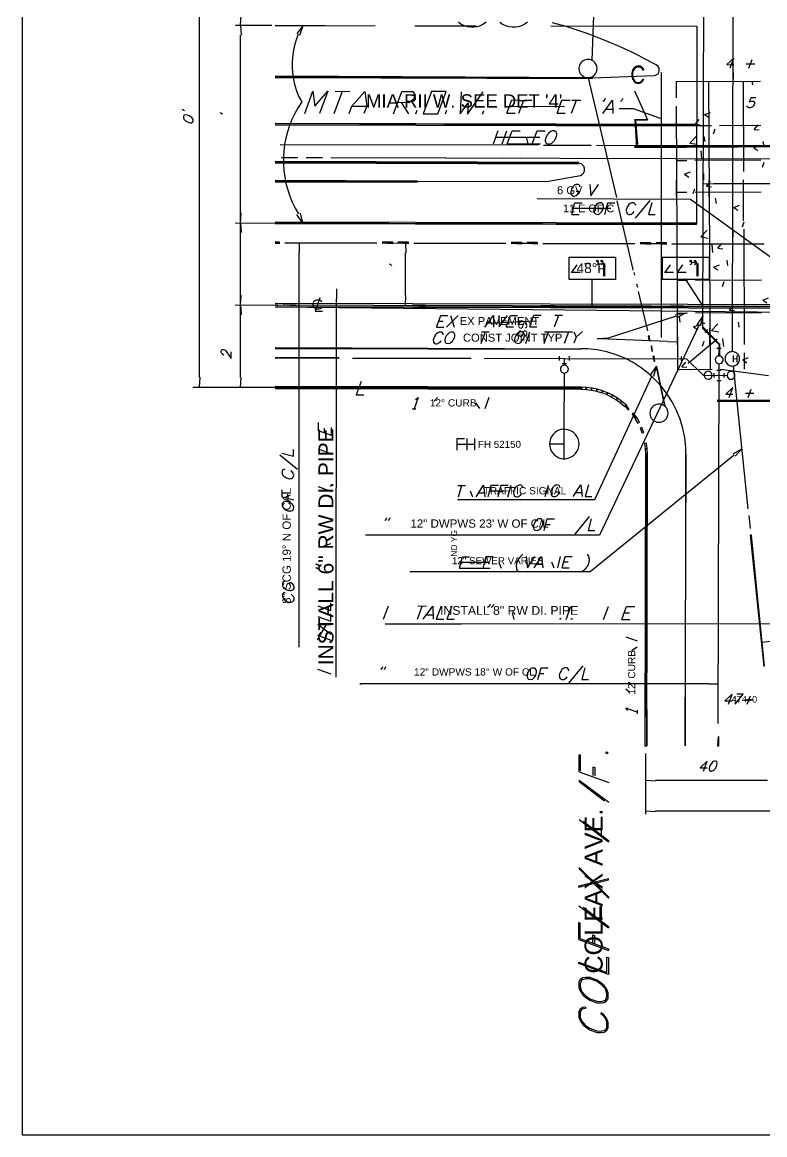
# Model space of a CAD drawing. Header units: feet. Extents: x 13 to 426, y 12 to 285.
# Drawn here: x 12.6 to 125.4, y 12.1 to 181.1 of the extents above; entities that cross this region are included whole.
import ezdxf
from ezdxf.enums import TextEntityAlignment as Align

# ---------------------------------------------------------------- set-up
doc = ezdxf.new("R2010")
doc.units = ezdxf.units.FT
doc.layers.add('ANOTACION', color=8, linetype='CONTINUOUS')
doc.layers.add('EJE_VIA', color=7, linetype='CONTINUOUS')
doc.styles.add('CAD_TEXT', font='Arial')

msp = doc.modelspace()

# ---------------------------------------------------------------- linework, layer by layer
at = {"layer": 'EJE_VIA'}
for p, q in [((120.47, 131.03), (120.69, 219.5)), ((39.52, 127.12), (39.52, 204.12)), ((99.17, 175.25), (100.07, 200.38)), ((115.97, 134.7), (116.12, 189.85)), ((45.74, 180.62), (45.84, 182.13)), ((45, 180.62), (50.5, 180.62)), ((45.74, 180.62), (45.84, 179.11)), ((51.03, 180.63), (66.2, 180.5)), ((51.03, 180.53), (66.2, 180.57)), ((72.22, 180.51), (81.57, 180.52)), ((45.75, 127.08), (45.75, 179.12)), ((120.13, 174.12), (120.68, 175.6)), ((120.56, 174.48), (120.58, 172.48)), ((122.58, 174.73), (123.87, 174.73)), ((122.98, 174.1), (123.47, 175.38)), ((99.2, 172.63), (51.03, 172.85)), ((51.03, 172.78), (99.2, 172.58)), ((51.03, 172.65), (99.2, 172.73)), ((51.03, 172.65), (99.2, 172.53)), ((98.58, 172.63), (102.85, 154.45)), ((99.2, 172.63), (108.57, 172.99)), ((109.7, 133.18), (109.7, 173.43)), ((111.92, 172.07), (124.75, 172.13)), ((111.92, 172.07), (111.93, 169.58)), ((116.83, 172.1), (117.07, 128.35)), ((122.08, 172.12), (122.15, 158.38)), ((123.4, 172.13), (123.5, 171.57)), ((60, 167.18), (61.25, 170.57)), ((60.12, 170.57), (62.37, 170.55)), ((96.03, 167.23), (96.77, 169.23)), ((96.1, 169.23), (97.43, 169.23)), ((62.67, 168.3), (64.92, 168.3)), ((70.18, 168.85), (71.25, 167.15)), ((72.38, 167.15), (72.58, 167.72)), ((76.88, 167.13), (77.08, 167.7)), ((82.5, 167.12), (82.72, 167.68)), ((86.6, 168.32), (94.98, 168.28)), ((101.32, 167.88), (102.28, 167.88)), ((111.93, 168.33), (112.15, 128.33)), ((116.25, 167.03), (117.12, 167.37)), ((51.03, 165.67), (115.05, 165.42)), ((86.22, 167.27), (87.47, 167.27)), ((93.83, 167.23), (95.08, 167.23)), ((105.6, 166.23), (107.58, 166.23)), ((105.65, 166.24), (105.91, 162.05)), ((105.76, 166.24), (106.05, 162.47)), ((114.82, 165.55), (115.42, 166.27)), ((116.25, 167.03), (116.87, 166.62)), ((84.17, 162.6), (84.9, 164.6)), ((85.5, 162.58), (86.23, 164.58)), ((100.63, 163.93), (100.8, 163.15)), ((111.95, 165.37), (117.27, 165.38)), ((114.82, 165.55), (115.57, 165.48)), ((117.58, 164.1), (117.83, 164.85)), ((118.52, 165.4), (124.77, 165.43)), ((123.78, 164.77), (124.38, 165.48)), ((123.78, 164.77), (124.53, 164.7)), ((51.8, 162.51), (91, 162.43)), ((84.55, 163.63), (91.22, 163.62)), ((86.27, 162.58), (91.32, 162.57)), ((89.12, 163.63), (89.4, 162.58)), ((91.8, 162.41), (99.02, 162.4)), ((99.82, 162.38), (147.02, 162.28)), ((105.62, 162.18), (147.92, 162.47)), ((105.62, 162.04), (148.36, 162.32)), ((113.98, 162.7), (114.97, 163.72)), ((113.98, 162.7), (115.1, 162.53)), ((116.12, 163.73), (116.27, 162.95)), ((123.7, 162), (124.58, 162.33)), ((125.08, 162.95), (125.23, 162.17)), ((51.98, 160.53), (54.48, 160.53)), ((55.73, 160.53), (58.23, 160.52)), ((115.67, 161.52), (115.8, 160.33)), ((123.72, 162), (124.33, 161.58)), ((51.03, 159.87), (97.1, 159.63)), ((51.03, 159.77), (97.1, 159.77)), ((51.03, 159.7), (97.1, 159.7)), ((59.48, 160.52), (148.25, 160.28)), ((66.98, 160.5), (76.98, 160.47)), ((85.73, 160.45), (88.23, 160.43)), ((97, 160.42), (107, 160.38)), ((111.98, 160.08), (113.53, 160.08)), ((114.78, 160.1), (124.78, 160.15)), ((115.75, 160.37), (144.5, 160.28)), ((125.03, 159.07), (125.28, 159.82)), ((92.53, 156.9), (97.4, 157.8)), ((113.2, 157.97), (114.08, 158.32)), ((113.2, 157.97), (113.83, 157.55)), ((116.15, 157.08), (116.15, 158.08)), ((72.65, 156.9), (51.03, 157.03)), ((51.03, 156.9), (72.65, 156.95)), ((51.03, 156.83), (72.65, 156.8)), ((112, 154.57), (112, 157.08)), ((114.53, 155.03), (114.78, 155.78)), ((116.15, 156.59), (117.66, 156.5)), ((116.55, 156.15), (117.15, 156.87)), ((116.55, 156.15), (117.3, 156.08)), ((116.92, 154.6), (116.92, 157.1)), ((117.65, 156.58), (133.23, 156.58)), ((122.18, 150.88), (122.17, 157.13)), ((105.77, 151.3), (107.98, 153.97)), ((112, 155.23), (113.55, 155.25)), ((114.8, 155.25), (124.82, 155.3)), ((117.85, 154.33), (118, 153.55)), ((45.74, 150.62), (45.84, 152.13)), ((96.33, 152.8), (102, 152.8)), ((120.67, 152.93), (121.53, 153.28)), ((120.67, 152.93), (121.28, 152.52)), ((44.93, 150.62), (115.02, 150.42)), ((45.74, 150.62), (45.84, 149.11)), ((96.08, 151.88), (97.17, 151.88)), ((120.49, 150.48), (120.52, 148.48)), ((122, 150), (122.25, 150.75)), ((115.65, 148.47), (116.62, 149.47)), ((122.2, 149.63), (122.28, 132.12)), ((51.67, 147.68), (51.03, 147.7)), ((51.67, 147.68), (51.03, 147.62)), ((51.03, 147.53), (51.67, 147.68)), ((51.03, 147.52), (51.67, 147.58)), ((51.67, 147.58), (51.03, 147.52)), ((51.67, 147.48), (51.03, 147.5)), ((52.47, 147.56), (66.47, 147.55)), ((54.67, 147.57), (54.67, 146.07)), ((67.27, 147.52), (71.27, 147.55)), ((69.8, 147.55), (70.3, 147.55)), ((70.79, 147.55), (70.89, 146.04)), ((72.07, 147.52), (86.07, 147.52)), ((86.87, 147.49), (90.87, 147.5)), ((91.67, 147.48), (105.67, 147.47)), ((106.47, 147.44), (110.47, 147.47)), ((111.27, 147.43), (125.27, 147.43)), ((115.65, 148.47), (116.77, 148.28)), ((117.32, 147.27), (117.45, 146.08)), ((118.28, 146.73), (118.88, 147.45)), ((54.65, 86.12), (54.67, 146.07)), ((70.8, 139.55), (70.8, 146.05)), ((118.28, 146.73), (119.03, 146.67)), ((96.02, 142.98), (96.87, 144.23)), ((100.95, 142.5), (100.95, 144.5)), ((101.03, 144.42), (101.03, 142.5)), ((110.2, 142.98), (111.05, 144.23)), ((112.1, 142.98), (112.95, 144.23)), ((114.2, 144.62), (114.95, 144.52)), ((115.13, 142.5), (115.13, 144.5)), ((115.22, 144.42), (115.22, 142.5)), ((117.62, 143.87), (118.5, 144.22)), ((117.63, 143.87), (118.25, 143.45)), ((119.6, 144.92), (119.73, 144.13)), ((96.02, 143.08), (97.35, 143.08)), ((99.18, 137.98), (99.18, 141.98)), ((105.52, 143.05), (105.62, 142.63)), ((110.2, 143.08), (111.53, 143.08)), ((112.1, 143.08), (113.43, 143.08)), ((113.37, 141.98), (115.98, 137.95)), ((114.88, 141.9), (124.88, 141.95)), ((60.33, 140.57), (60.33, 139.07)), ((105.92, 141.35), (106.03, 140.82)), ((112.1, 141.88), (113.63, 141.9)), ((118.95, 140.93), (119.2, 141.68)), ((45.74, 138.12), (45.84, 139.63)), ((60.28, 81.58), (60.33, 139.07)), ((70.79, 138.05), (70.89, 139.56)), ((106.18, 140.17), (107.58, 134.18)), ((125.08, 138.83), (125.97, 139.18)), ((125.08, 138.83), (125.72, 138.42)), ((44.92, 138.12), (163.77, 137.85)), ((45.74, 138.12), (45.84, 136.61)), ((51.03, 137.83), (137.43, 137.9)), ((51.03, 137.83), (140.27, 136.9)), ((91.43, 138), (93.43, 138.01)), ((111.03, 137.95), (113.03, 137.96)), ((112.1, 136.88), (113.63, 136.9)), ((114.88, 136.9), (124.88, 136.95)), ((120.02, 137.33), (120.62, 138.05)), ((120.02, 137.33), (120.77, 137.27)), ((75.87, 135.67), (76.53, 135.67)), ((77.03, 134.75), (78.83, 136.5)), ((77.67, 136.5), (78.2, 134.75)), ((83.33, 135.35), (90.7, 135.72)), ((93.45, 134.8), (94.08, 136.55)), ((93.5, 136.55), (94.67, 136.55)), ((112.37, 136.3), (112.5, 135.52)), ((115.65, 135.35), (116.3, 135.33)), ((117.3, 134.22), (118.28, 135.23)), ((121.33, 135.52), (121.47, 134.73)), ((75.53, 134.75), (76.62, 134.75)), ((82.32, 132.27), (82.95, 134.02)), ((82.37, 134.02), (83.53, 134.02)), ((86.12, 134.78), (87.2, 134.78)), ((89.07, 132.28), (89.7, 134.03)), ((89.7, 134.78), (90.78, 134.8)), ((91.9, 132.28), (92.53, 134.05)), ((91.95, 134.05), (96.2, 134.05)), ((94.98, 132.3), (95.62, 134.05)), ((96.73, 133.22), (97.7, 134.07)), ((112.12, 132.07), (112.12, 134.57)), ((114.58, 134.82), (115.45, 135.15)), ((114.58, 134.82), (115.2, 134.38)), ((116.28, 133.93), (116.73, 134.38)), ((117.03, 132.1), (117.03, 134.6)), ((117.3, 134.22), (118.42, 134.03)), ((110.62, 132.57), (112.12, 132.5)), ((113.73, 129.27), (118.17, 132.97)), ((115.92, 131.87), (116.17, 132.62)), ((118.44, 132.22), (118.47, 130.4)), ((118.98, 133.03), (119.12, 131.83)), ((51.03, 131.62), (97.45, 131.47)), ((51.03, 130.15), (60.75, 130.17)), ((94.2, 129.68), (94.2, 130.33)), ((95.72, 129.68), (95.72, 130.33)), ((112.75, 129.63), (112.75, 130.28)), ((118.13, 131.57), (118.78, 131.55)), ((120.65, 129.42), (120.65, 130.45)), ((121.2, 129.42), (121.2, 130.45)), ((122.05, 129.77), (122.92, 130.12)), ((122.3, 128.38), (122.3, 130.87)), ((51.03, 130.05), (60.75, 130.1)), ((62.75, 130.04), (80.77, 130.02)), ((94.63, 129.22), (95.28, 129.22)), ((94.95, 128.97), (94.97, 130)), ((112.78, 128.72), (113.38, 129.43)), ((112.78, 128.72), (113.53, 128.65)), ((113.52, 129.95), (116.03, 127.45)), ((118.32, 74.55), (118.44, 129.2)), ((120.57, 128.83), (122.83, 107.13)), ((120.65, 129.97), (121.2, 129.95)), ((122.05, 129.77), (122.67, 129.35)), ((39.51, 125.62), (39.6, 127.13)), ((45.74, 125.58), (45.84, 127.09)), ((94.93, 119.23), (94.95, 127.77)), ((112.15, 128.33), (117.42, 128.35)), ((116.03, 127.45), (119.67, 127.43)), ((117.7, 127.1), (117.7, 127.75)), ((118.13, 128.22), (118.78, 128.2)), ((118.67, 128.37), (125.95, 127.42)), ((119.22, 127.1), (119.22, 127.75)), ((38.52, 125.62), (97.45, 125.63)), ((51.03, 125.43), (97.45, 125.53)), ((118.13, 126.67), (118.78, 126.67)), ((119.98, 124.08), (120.55, 125.58)), ((122.85, 124.07), (123.32, 125.35)), ((75.17, 123.5), (75.67, 124.08)), ((82.9, 122.37), (83.53, 124.12)), ((118.15, 123.68), (137.4, 123.68)), ((118.15, 123.53), (137.4, 123.53)), ((122.45, 124.72), (123.73, 124.7)), ((71.82, 122.32), (72.4, 122.33)), ((81.47, 123.23), (82.03, 122.37)), ((58.53, 118.65), (58.53, 119.42)), ((59.58, 118.27), (59.58, 119.5)), ((94.92, 114.77), (94.93, 119.23)), ((78.68, 117), (81.35, 117)), ((80.18, 116.08), (80.18, 117.83)), ((81.35, 116.08), (81.35, 117.83)), ((51.72, 115.37), (54.4, 113.17)), ((57.57, 116.25), (59.57, 115.5)), ((107.23, 71.15), (107.47, 115.47)), ((107.27, 115.47), (107.45, 71.15)), ((113.29, 71.15), (113.43, 115.45)), ((57.55, 110.53), (59.55, 109.8)), ((78.77, 110.72), (79.93, 110.72)), ((78.88, 108.97), (79.35, 110.72)), ((80.63, 109.88), (80.97, 108.98)), ((83.63, 109.9), (85.8, 109.9)), ((86.38, 109), (86.85, 110.75)), ((92.05, 109.02), (92.52, 110.77)), ((52.9, 109.38), (52.92, 108.72)), ((81.95, 109.57), (82.78, 109.57)), ((96.7, 109.62), (97.53, 109.62)), ((92.13, 104.78), (92.8, 104.78)), ((96.57, 103.3), (98.78, 105.97)), ((122.95, 106.14), (123.18, 104.15)), ((58.47, 101.6), (59.52, 101.88)), ((93.93, 98.18), (94.38, 99.93)), ((79.02, 98.13), (83.68, 98.15)), ((79.25, 99.05), (83.5, 99.07)), ((85, 99.07), (85.35, 98.15)), ((90.75, 98.75), (91.58, 98.77)), ((93, 99.1), (93.35, 98.18)), ((94.6, 98.18), (95.68, 98.18)), ((94.83, 99.1), (95.5, 99.1)), ((67.48, 90.4), (68.22, 92.4)), ((72.62, 90.4), (73.35, 92.38)), ((72.68, 92.4), (74.02, 92.38)), ((87, 91.4), (87.28, 90.35)), ((95.2, 90.33), (95.93, 92.33)), ((100.9, 90.32), (101.63, 92.32)), ((104.05, 91.37), (104.82, 91.35)), ((57.47, 87.28), (58.82, 89.57)), ((74.02, 91.05), (74.97, 91.05)), ((103.67, 90.32), (104.9, 90.32)), ((57.47, 87.95), (59.47, 87.22)), ((124.95, 86.92), (137.52, 88.23)), ((104.27, 87.72), (106.02, 87.08)), ((105.15, 85.65), (106.02, 86.2)), ((57.45, 82.82), (59.45, 82.08)), ((95.62, 80.65), (97.82, 83.33)), ((91.17, 82.15), (91.83, 82.15)), ((104.28, 79.83), (104.88, 79.33)), ((116.83, 80.57), (118.33, 80.57)), ((119.87, 77.48), (120.42, 78.98)), ((122.32, 78.12), (123.6, 78.12)), ((122.72, 77.47), (123.2, 78.75)), ((106.05, 76), (106.05, 76.58)), ((118.29, 72.55), (118.32, 71.15)), ((97.2, 67.23), (97.2, 69.8)), ((107.3, 60.77), (107.3, 70)), ((116.07, 67.33), (116.62, 68.83)), ((97.2, 67.23), (101.7, 65.58)), ((97.2, 65.95), (101.68, 62.58)), ((107.3, 65.94), (108.81, 65.85)), ((108.8, 65.93), (125.8, 65.93)), ((107.3, 61.27), (108.81, 61.18)), ((108.8, 61.27), (145.8, 61.27)), ((97.18, 59.95), (101.67, 56.58)), ((100.6, 57.4), (100.62, 59.97)), ((97.15, 46.87), (101.65, 43.52)), ((100.37, 44.62), (100.37, 46.77)), ((100.57, 44.33), (100.58, 46.9)), ((97.13, 41.73), (97.15, 44.3)), ((97.13, 41.73), (101.63, 40.08)), ((12.6, 12.08), (426.22, 12.08))]:
    msp.add_line(p, q, dxfattribs=at)
for points in [[(426.22, 284.92), (12.6, 284.92), (12.6, 12.08)], [(78.87, 181.1), (79.28, 180.79), (79.74, 180.57), (80.22, 180.42), (80.72, 180.34), (81.23, 180.35), (81.73, 180.43), (82.21, 180.59), (82.66, 180.83), (83.07, 181.15)], [(85.16, 181.09), (85.57, 180.79), (86.02, 180.56), (86.51, 180.41), (87, 180.34), (87.51, 180.34), (88, 180.42), (88.48, 180.59), (88.94, 180.83), (89.35, 181.15)], [(108.9, 174.57), (107.03, 175.58), (106.32, 175.95), (105.61, 176.3), (104.89, 176.65), (104.16, 176.99), (103.43, 177.32), (102.7, 177.65), (101.97, 177.96), (101.23, 178.26), (100.49, 178.56), (99.74, 178.85), (98.99, 179.13), (98.24, 179.4), (97.48, 179.66), (96.72, 179.92), (95.96, 180.16), (95.2, 180.4), (93.15, 180.98)], [(54.53, 179.23), (54.22, 178.4), (54.05, 177.86), (53.9, 177.31), (53.79, 176.77), (53.7, 176.22), (53.63, 175.67), (53.59, 175.12), (53.58, 174.57), (53.59, 174.03), (53.63, 173.48), (53.7, 172.94), (53.79, 172.4), (53.91, 171.86), (54.05, 171.32), (54.22, 170.79), (54.41, 170.26), (54.63, 169.73), (55.05, 168.95)], [(54.78, 179.1), (55.25, 180.55), (54.33, 179.33)], [(92.87, 180.5), (115.08, 180.45), (115.02, 150.45)], [(99.92, 174.02), (99.88, 174.32), (99.78, 174.62), (99.66, 174.82), (99.52, 174.99), (99.35, 175.14), (99.18, 175.25), (98.99, 175.33), (98.79, 175.38), (98.59, 175.4), (98.39, 175.39), (98.19, 175.36), (98, 175.29), (97.81, 175.2), (97.65, 175.08), (97.5, 174.93), (97.37, 174.75), (97.26, 174.55), (97.18, 174.32), (97.15, 174.02), (97.18, 173.7), (97.26, 173.47), (97.37, 173.27), (97.5, 173.1), (97.66, 172.95), (97.83, 172.83), (98.01, 172.74), (98.2, 172.67), (98.4, 172.64), (98.6, 172.63), (98.8, 172.66), (98.99, 172.71), (99.18, 172.79), (99.36, 172.9), (99.52, 173.04), (99.66, 173.21), (99.78, 173.42), (99.88, 173.7), (99.92, 174.02)], [(107.02, 173.77), (106.9, 174.02), (106.65, 174.25), (106.46, 174.37), (106.26, 174.42), (106.06, 174.41), (105.87, 174.36), (105.69, 174.26), (105.54, 174.12), (105.41, 173.95), (105.32, 173.77), (105.2, 173.4), (105.2, 172.8), (105.23, 172.67), (105.27, 172.54), (105.32, 172.42), (105.38, 172.31), (105.45, 172.2), (105.61, 172.02), (105.8, 171.88), (105.91, 171.84), (106.02, 171.81), (106.14, 171.79), (106.26, 171.8), (106.39, 171.83), (106.52, 171.88), (106.65, 171.95), (106.9, 172.2), (107.02, 172.43)], [(107.02, 173.77), (106.9, 173.77), (106.78, 174.02), (106.65, 174.13), (106.42, 174.25), (105.93, 174.25), (105.68, 174.13), (105.45, 173.77), (105.32, 173.4), (105.32, 172.8), (105.35, 172.67), (105.39, 172.55), (105.44, 172.44), (105.49, 172.33), (105.62, 172.15), (105.77, 172.01), (105.95, 171.93), (106.16, 171.91), (106.27, 171.92), (106.39, 171.95), (106.52, 172), (106.65, 172.07), (106.78, 172.2), (106.9, 172.43), (107.02, 172.43)], [(108.57, 172.97), (108.78, 173), (108.9, 173.05), (109, 173.11), (109.17, 173.25), (109.29, 173.44), (109.35, 173.64), (109.37, 173.75), (109.37, 173.85), (109.36, 173.96), (109.33, 174.06), (109.29, 174.17), (109.17, 174.35), (108.9, 174.57)], [(120.68, 175.6), (119.6, 174.62), (120.67, 174.6)], [(55.5, 167.2), (56.75, 170.58), (57.03, 168.33), (59, 170.57), (57.75, 167.2)], [(62.25, 167.18), (62.67, 168.3), (64.62, 170.55), (64.92, 168.3), (64.5, 167.18)], [(69, 167.17), (70.25, 170.53), (71.93, 170.53), (72.28, 169.97), (72.08, 169.4), (71.32, 168.83), (69.62, 168.85)], [(73.5, 167.15), (75.75, 167.13), (77, 170.52), (74.75, 170.52), (73.5, 167.15)], [(79.25, 170.5), (79.13, 167.13), (80.32, 168.82), (80.25, 167.12), (82.62, 170.48)], [(86.22, 167.27), (86.95, 169.27), (88.2, 169.25)], [(88.03, 167.27), (88.77, 169.25), (90, 169.25)], [(93.83, 167.23), (94.57, 169.23), (95.82, 169.23)], [(101.15, 169.5), (101.08, 169.32), (100.92, 169.12), (100.78, 169.02)], [(100.8, 167.22), (102.28, 169.22), (102.32, 167.22)], [(103.82, 169.48), (103.75, 169.3), (103.58, 169.12), (103.45, 169.02)], [(105.62, 170.62), (107.58, 166.23), (105.6, 166.23)], [(124.02, 169.58), (123.3, 169.58), (123, 168.95), (123.1, 169.02), (123.35, 169.08), (123.54, 169.09), (123.68, 169.05), (123.82, 168.89), (123.84, 168.78), (123.82, 168.65), (123.76, 168.52), (123.69, 168.39), (123.59, 168.28), (123.47, 168.18), (123.33, 168.11), (123.19, 168.07), (123.04, 168.07), (122.88, 168.12), (122.73, 168.23), (122.72, 168.37)], [(36.85, 167.88), (37, 167.83), (37.13, 167.72), (37.22, 167.62)], [(42.63, 167.35), (42.78, 167.3), (42.93, 167.18), (43, 167.08)], [(55.05, 168.95), (54.5, 168.1), (54, 167.21), (53.57, 166.29), (53.19, 165.36), (52.88, 164.41), (52.64, 163.45), (52.45, 162.48), (52.33, 161.5), (52.27, 160.52), (52.27, 159.53), (52.34, 158.55), (52.47, 157.56), (52.66, 156.59), (52.92, 155.63), (53.24, 154.67), (53.62, 153.74), (54.07, 152.82), (54.57, 151.95)], [(109.55, 166.45), (105.47, 167.93), (103.25, 167.9)], [(37.07, 166.6), (37.13, 166.35), (37.42, 166.11), (37.69, 165.94), (37.92, 165.84), (38.12, 165.79), (38.29, 165.79), (38.42, 165.84), (38.57, 166.03), (38.58, 166.15), (38.56, 166.29), (38.48, 166.44), (38.36, 166.58), (38.19, 166.72), (37.96, 166.84), (37.68, 166.93), (37.35, 167), (37.13, 166.93), (37.07, 166.73), (37.07, 166.6)], [(51.03, 165.5), (115.05, 165.35), (115.05, 165.55), (51.03, 165.7)], [(86.27, 162.58), (87, 164.58), (88.23, 164.58)], [(90.07, 162.57), (90.8, 164.57), (92.05, 164.57)], [(93.1, 164.57), (92.87, 164.47), (92.6, 164.28), (92.46, 164.11), (92.39, 164.01), (92.32, 163.9), (92.25, 163.78), (92.19, 163.66), (92.13, 163.53), (92.09, 163.41), (92.06, 163.28), (92.04, 163.15), (92.04, 163.03), (92.06, 162.92), (92.1, 162.81), (92.25, 162.64), (92.37, 162.57), (92.73, 162.57), (92.97, 162.67), (93.16, 162.79), (93.35, 162.98), (93.44, 163.09), (93.52, 163.21), (93.59, 163.34), (93.66, 163.47), (93.71, 163.61), (93.75, 163.74), (93.78, 163.88), (93.79, 164.01), (93.78, 164.14), (93.75, 164.26), (93.71, 164.37), (93.47, 164.57), (93.1, 164.57)], [(51.03, 159.7), (97.1, 159.57), (97.1, 159.77), (51.03, 159.9)], [(97.4, 157.8), (97.63, 157.93), (97.74, 158.03), (97.83, 158.13), (97.9, 158.24), (97.96, 158.36), (97.99, 158.48), (98.01, 158.61), (98.02, 158.73), (98, 158.86), (97.97, 158.98), (97.93, 159.1), (97.87, 159.21), (97.79, 159.32), (97.6, 159.49), (97.48, 159.56), (97.35, 159.62), (97.1, 159.67)], [(72.65, 156.9), (92.07, 156.85), (92.53, 156.9)], [(97.35, 156.02), (97.32, 156.18), (97.18, 156.35), (97.05, 156.43), (96.72, 156.43), (96.52, 156.35), (96.32, 156.18), (96.18, 156.02), (96.03, 155.77), (95.92, 155.35), (95.93, 155.1), (95.96, 154.99), (96.04, 154.83), (96.16, 154.72), (96.29, 154.67), (96.45, 154.66), (96.61, 154.69), (96.77, 154.77), (96.91, 154.87), (97.1, 155.1), (97.17, 155.35), (96.75, 155.35)], [(98.8, 156.43), (98.98, 154.68), (100.13, 156.43)], [(128.3, 143.9), (114.12, 154.13), (90.82, 154.23)], [(105.42, 143.43), (105.37, 143.7), (102.97, 153.93)], [(96.08, 151.88), (96.55, 153.63), (97.63, 153.63)], [(100.22, 153.63), (100.03, 153.55), (99.82, 153.38), (99.7, 153.22), (99.59, 153.03), (99.54, 152.93), (99.5, 152.82), (99.47, 152.71), (99.44, 152.6), (99.43, 152.49), (99.43, 152.39), (99.44, 152.29), (99.51, 152.1), (99.65, 151.95), (100.08, 151.88), (100.28, 151.97), (100.45, 152.1), (100.6, 152.28), (100.73, 152.48), (100.78, 152.59), (100.82, 152.7), (100.86, 152.81), (100.88, 152.92), (100.89, 153.04), (100.88, 153.15), (100.86, 153.26), (100.82, 153.36), (100.7, 153.55), (100.55, 153.63), (100.22, 153.63)], [(101.08, 151.88), (101.55, 153.63), (102.63, 153.63)], [(105.78, 153.22), (105.73, 153.38), (105.62, 153.55), (105.47, 153.63), (105.13, 153.63), (104.95, 153.55), (104.73, 153.38), (104.62, 153.22), (104.47, 152.97), (104.35, 152.55), (104.35, 152.45), (104.37, 152.26), (104.42, 152.11), (104.51, 151.99), (104.62, 151.9), (104.76, 151.86), (104.92, 151.87), (105.1, 151.92), (105.4, 152.13), (105.53, 152.3)], [(108.22, 153.63), (107.75, 151.88), (108.75, 151.88)], [(51.03, 150.5), (115.02, 150.35), (115.02, 150.55), (51.03, 150.7)], [(54.8, 152.05), (55.18, 150.58), (54.33, 151.85)], [(51.03, 147.5), (51.67, 147.48), (51.67, 147.68), (51.03, 147.7)], [(67.27, 147.55), (68.87, 147.45), (68.87, 147.65), (67.27, 147.65)], [(69.67, 147.55), (71.27, 147.45), (71.27, 147.65), (69.67, 147.65)], [(86.87, 147.52), (88.47, 147.42), (88.47, 147.62), (86.87, 147.62)], [(89.27, 147.5), (90.87, 147.4), (90.87, 147.6), (89.27, 147.6)], [(106.47, 147.47), (108.07, 147.37), (108.07, 147.57), (106.47, 147.57)], [(108.87, 147.47), (110.47, 147.37), (110.47, 147.57), (108.87, 147.57)], [(95.65, 141.98), (95.65, 145.38), (102.73, 145.38), (102.73, 141.98), (95.65, 141.98)], [(109.83, 141.98), (109.83, 145.38), (116.92, 145.38), (116.92, 141.98), (109.83, 141.98)], [(68.33, 144.37), (68.48, 144.3), (68.62, 144.18), (68.7, 144.08)], [(98.97, 144.32), (98.68, 144.42), (98.3, 144.42), (98.02, 144.32)], [(100.1, 144.7), (99.92, 144.62), (99.82, 144.8), (100.02, 144.9), (100.1, 144.52), (100.02, 144.32), (99.82, 144.23)], [(100.77, 144.7), (100.58, 144.62), (100.48, 144.8), (100.68, 144.9), (100.77, 144.52), (100.68, 144.32), (100.48, 144.23)], [(114.28, 144.7), (114.1, 144.62), (114, 144.8), (114.2, 144.9), (114.28, 144.52), (114.2, 144.32), (114, 144.23)], [(114.95, 144.7), (114.77, 144.62), (114.67, 144.8), (114.87, 144.9), (114.95, 144.52), (114.87, 144.32), (114.67, 144.23)], [(58.13, 138.53), (58.05, 138.67), (57.85, 138.78), (57.72, 138.84), (57.58, 138.86), (57.44, 138.87), (57.29, 138.85), (57.15, 138.8), (57.02, 138.73), (56.91, 138.64), (56.83, 138.53), (56.75, 138.35), (56.75, 138.03), (56.82, 137.87), (56.93, 137.74), (57.05, 137.64), (57.19, 137.57), (57.35, 137.54), (57.51, 137.53), (57.68, 137.55), (57.85, 137.6), (58.05, 137.73), (58.13, 137.85)], [(57.8, 139.2), (57.08, 137.2), (58.22, 137.2)], [(51.03, 137.83), (134.55, 137.65), (134.55, 138.15), (51.03, 138.33)], [(51.42, 138.08), (51.03, 138.13), (51.42, 138.03)], [(54.22, 138.08), (52.22, 138.13), (54.22, 138.03)], [(73.83, 138.03), (71.83, 138.1), (73.83, 137.98)], [(93.43, 138), (91.43, 138.05), (93.43, 137.95)], [(113.03, 137.95), (111.03, 138), (113.03, 137.9)], [(111.85, 136.67), (113.35, 136.88), (112, 136.18)], [(75.53, 134.75), (76.17, 136.5), (77.25, 136.5)], [(82.87, 134.77), (84.17, 136.52), (84.2, 134.77)], [(85, 136.53), (85.03, 134.78), (86.33, 136.53)], [(86.12, 134.78), (86.75, 136.53), (87.83, 136.53)], [(89.7, 134.78), (90.33, 136.55), (91.42, 136.55)], [(111.93, 136.43), (101.6, 133.07), (99.92, 132.97)], [(115.12, 135.1), (115.98, 136.35), (115.57, 134.9)], [(115.35, 135), (100.3, 103.15), (64.73, 103.15)], [(76.55, 133.57), (76.52, 133.73), (76.42, 133.9), (76.28, 133.98), (75.95, 133.98), (75.75, 133.9), (75.52, 133.73), (75.38, 133.57), (75.2, 133.32), (75.05, 132.9), (75.04, 132.79), (75.05, 132.61), (75.09, 132.45), (75.17, 132.33), (75.27, 132.25), (75.41, 132.21), (75.57, 132.22), (75.75, 132.27), (76.07, 132.48), (76.22, 132.65)], [(77.7, 134), (77.5, 133.92), (77.27, 133.75), (77.14, 133.6), (77.01, 133.41), (76.95, 133.31), (76.9, 133.21), (76.85, 133.1), (76.82, 132.99), (76.79, 132.88), (76.78, 132.77), (76.78, 132.67), (76.84, 132.47), (76.97, 132.31), (77.4, 132.25), (77.6, 132.33), (77.77, 132.45), (77.93, 132.62), (78.08, 132.82), (78.14, 132.93), (78.2, 133.05), (78.24, 133.17), (78.27, 133.28), (78.3, 133.4), (78.3, 133.51), (78.3, 133.62), (78.27, 133.73), (78.17, 133.92), (78.03, 134), (77.7, 134)], [(88.28, 134.03), (88.08, 133.95), (87.85, 133.78), (87.72, 133.63), (87.59, 133.45), (87.53, 133.35), (87.48, 133.24), (87.44, 133.13), (87.4, 133.02), (87.38, 132.92), (87.36, 132.81), (87.37, 132.7), (87.42, 132.51), (87.55, 132.35), (87.98, 132.28), (88.18, 132.37), (88.35, 132.49), (88.51, 132.65), (88.66, 132.86), (88.72, 132.97), (88.78, 133.08), (88.82, 133.2), (88.86, 133.32), (88.88, 133.43), (88.89, 133.55), (88.88, 133.66), (88.85, 133.76), (88.75, 133.95), (88.62, 134.03), (88.28, 134.03)], [(96.37, 134.05), (96.73, 133.22), (96.4, 132.3)], [(118.47, 132.22), (116.03, 134.77), (115.9, 134.63), (118.4, 132.15)], [(118.47, 132.22), (116.03, 134.77), (115.9, 134.63), (118.4, 132.15)], [(110.62, 132.57), (101.62, 132.95), (99.92, 132.97)], [(107.95, 132.63), (107.87, 133.42), (107.67, 133.38), (107.85, 132.62)], [(107.95, 132.63), (107.87, 133.42), (107.67, 133.38), (107.85, 132.62)], [(108.32, 131.07), (108.23, 131.87), (108.13, 131.85), (108.22, 131.05)], [(118.47, 132.22), (118.37, 130.4), (118.57, 130.4), (118.57, 132.22)], [(43.22, 130.5), (43.02, 130.63), (42.93, 130.75), (42.87, 130.86), (42.84, 130.97), (42.83, 131.07), (42.87, 131.24), (42.97, 131.35), (43.13, 131.38), (43.32, 131.31), (43.42, 131.24), (43.53, 131.13), (43.63, 130.98), (44.35, 130), (44.35, 131)], [(51.03, 131.53), (97.45, 131.43), (51.03, 131.63)], [(113.42, 115.45), (113.4, 116.45), (113.24, 117.94), (112.94, 119.38), (112.53, 120.78), (111.99, 122.11), (111.34, 123.39), (110.58, 124.59), (109.72, 125.72), (108.76, 126.77), (107.72, 127.73), (106.6, 128.59), (105.39, 129.36), (104.12, 130.02), (102.79, 130.56), (101.4, 130.98), (99.95, 131.28), (98.47, 131.45), (97.45, 131.48)], [(108.68, 129.52), (108.6, 130.32), (108.4, 130.28), (108.58, 129.5)], [(108.68, 129.52), (108.6, 130.32), (108.4, 130.28), (108.58, 129.5)], [(118.43, 129.2), (118.63, 129.22), (118.8, 129.3), (118.93, 129.42), (119.01, 129.56), (119.06, 129.71), (119.06, 129.87), (119.02, 130.02), (118.94, 130.16), (118.82, 130.27), (118.67, 130.35), (118.48, 130.4), (118.3, 130.37), (118.12, 130.28), (117.98, 130.17), (117.9, 130), (117.87, 129.82), (117.88, 129.63), (117.97, 129.45), (118.08, 129.32), (118.25, 129.23), (118.43, 129.2)], [(121.57, 129.93), (121.53, 130.18), (121.45, 130.42), (121.35, 130.58), (121.24, 130.71), (121.11, 130.82), (120.96, 130.91), (120.81, 130.97), (120.66, 131.01), (120.5, 131.03), (120.34, 131.02), (120.18, 130.99), (120.02, 130.94), (119.88, 130.87), (119.75, 130.77), (119.63, 130.66), (119.53, 130.52), (119.44, 130.36), (119.38, 130.18), (119.37, 129.93), (119.38, 129.7), (119.44, 129.52), (119.52, 129.36), (119.62, 129.22), (119.74, 129.1), (119.87, 129.01), (120.02, 128.93), (120.17, 128.88), (120.33, 128.85), (120.49, 128.84), (120.65, 128.86), (120.81, 128.89), (120.96, 128.96), (121.11, 129.04), (121.24, 129.15), (121.35, 129.29), (121.45, 129.45), (121.53, 129.68), (121.57, 129.93)], [(82.77, 130.02), (94.97, 130), (113.52, 129.95)], [(94.35, 128.38), (94.38, 128.2), (94.45, 128.03), (94.58, 127.9), (94.75, 127.8), (94.93, 127.77), (95.12, 127.8), (95.28, 127.87), (95.43, 128), (95.52, 128.17), (95.55, 128.35), (95.53, 128.53), (95.45, 128.69), (95.34, 128.82), (95.21, 128.91), (95.06, 128.96), (94.91, 128.97), (94.75, 128.94), (94.61, 128.86), (94.48, 128.73), (94.38, 128.57), (94.35, 128.38)], [(108.02, 127.47), (108.87, 128.72), (108.47, 127.25)], [(110.27, 122.75), (108.97, 128.75), (108.87, 128.73), (110.17, 122.73)], [(108.23, 127.35), (99.52, 108.5), (78.73, 108.5)], [(116.77, 126.85), (116.95, 126.87), (117.12, 126.95), (117.27, 127.07), (117.35, 127.23), (117.38, 127.42), (117.37, 127.6), (117.28, 127.78), (117.15, 127.92), (116.98, 128), (116.8, 128.05), (116.62, 128.02), (116.45, 127.94), (116.32, 127.82), (116.24, 127.69), (116.19, 127.54), (116.19, 127.38), (116.23, 127.23), (116.3, 127.09), (116.42, 126.97), (116.58, 126.88), (116.77, 126.85)], [(120.25, 126.83), (120.43, 126.85), (120.6, 126.93), (120.73, 127.06), (120.82, 127.2), (120.86, 127.35), (120.86, 127.51), (120.82, 127.66), (120.74, 127.8), (120.62, 127.91), (120.47, 128), (120.28, 128.03), (120.1, 128.02), (119.93, 127.93), (119.78, 127.8), (119.7, 127.63), (119.67, 127.45), (119.68, 127.27), (119.77, 127.1), (119.9, 126.97), (120.05, 126.87), (120.25, 126.83)], [(51.03, 125.43), (97.45, 125.33), (97.45, 125.63), (51.03, 125.73)], [(64.07, 126.47), (63.33, 124.47), (64.48, 124.47)], [(97.45, 125.33), (97.32, 125.42), (97.32, 125.57), (97.45, 125.63)], [(97.45, 125.63), (97.58, 125.55), (97.58, 125.4), (97.45, 125.33)], [(98.27, 125.45), (98.27, 125.6), (97.45, 125.63), (97.45, 125.33), (98.27, 125.3)], [(98.27, 125.45), (98.27, 125.6), (97.45, 125.63), (97.45, 125.33), (98.27, 125.3), (98.27, 125.45)], [(99.08, 125.35), (99.1, 125.5), (98.28, 125.6), (98.25, 125.3), (99.07, 125.2)], [(99.08, 125.35), (99.1, 125.5), (98.28, 125.6), (98.25, 125.3), (99.07, 125.2), (99.08, 125.35)], [(99.9, 125.17), (99.93, 125.32), (99.12, 125.5), (99.05, 125.2), (99.87, 125.02)], [(100.68, 124.93), (100.73, 125.08), (99.95, 125.32), (99.85, 125.02), (100.63, 124.78)], [(101.47, 124.63), (101.52, 124.77), (100.73, 125.07), (100.63, 124.8), (101.42, 124.5)], [(120.55, 125.58), (119.47, 124.58), (120.53, 124.58)], [(72.35, 123.78), (72.75, 124.08), (72.12, 122.33)], [(102.2, 124.27), (102.27, 124.4), (101.53, 124.77), (101.4, 124.5), (102.13, 124.13)], [(102.92, 123.85), (103, 123.98), (102.28, 124.4), (102.12, 124.13), (102.83, 123.72)], [(103.58, 123.37), (103.67, 123.48), (103, 123.97), (102.83, 123.73), (103.5, 123.25)], [(104.22, 122.83), (104.32, 122.95), (103.68, 123.48), (103.48, 123.25), (104.12, 122.72)], [(104.8, 122.23), (104.32, 122.93), (104.12, 122.73), (104.7, 122.13)], [(105.8, 120.93), (105.92, 121.02), (105.45, 121.68), (105.22, 121.52), (105.68, 120.85)], [(110.7, 121.68), (110.67, 121.98), (110.57, 122.28), (110.44, 122.49), (110.29, 122.66), (110.13, 122.8), (109.95, 122.92), (109.76, 123), (109.56, 123.05), (109.36, 123.07), (109.16, 123.06), (108.96, 123.02), (108.77, 122.96), (108.59, 122.86), (108.42, 122.74), (108.27, 122.59), (108.14, 122.41), (108.04, 122.21), (107.97, 121.98), (107.93, 121.68), (107.97, 121.37), (108.04, 121.14), (108.15, 120.94), (108.28, 120.76), (108.43, 120.62), (108.59, 120.5), (108.78, 120.41), (108.97, 120.34), (109.17, 120.31), (109.37, 120.3), (109.57, 120.32), (109.77, 120.37), (109.96, 120.46), (110.14, 120.57), (110.3, 120.71), (110.45, 120.88), (110.57, 121.08), (110.67, 121.37), (110.7, 121.68)], [(59.58, 118.27), (57.58, 119), (57.58, 120.25)], [(106.23, 120.22), (106.37, 120.3), (105.93, 121.02), (105.67, 120.85), (106.1, 120.13)], [(94.93, 117), (92.68, 117), (92.72, 116.62), (92.82, 116.23), (93, 115.86), (93.22, 115.55), (93.49, 115.28), (93.78, 115.08), (94.1, 114.92), (94.43, 114.82), (94.78, 114.77), (95.12, 114.77), (95.46, 114.83), (95.79, 114.93), (96.1, 115.09), (96.39, 115.29), (96.64, 115.55), (96.85, 115.85), (97.02, 116.2), (97.13, 116.6), (97.17, 117), (97.13, 117.38), (97.03, 117.78), (96.86, 118.13), (96.65, 118.44), (96.4, 118.69), (96.11, 118.9), (95.8, 119.06), (95.47, 119.16), (95.12, 119.22), (94.78, 119.23), (94.43, 119.18), (94.1, 119.08), (93.78, 118.93), (93.49, 118.72), (93.23, 118.46), (93.01, 118.14), (92.83, 117.77), (92.72, 117.4), (92.68, 117)], [(106.88, 118.7), (107.02, 118.75), (106.72, 119.53), (106.45, 119.43), (106.75, 118.65)], [(78.68, 116.08), (78.68, 117.83), (79.77, 117.83)], [(107.38, 116.28), (107.53, 116.3), (107.43, 117.12), (107.13, 117.08), (107.23, 116.27)], [(107.38, 116.28), (107.53, 116.3), (107.43, 117.12), (107.13, 117.08), (107.23, 116.27), (107.38, 116.28)], [(52.05, 115.62), (53.8, 115.15), (53.8, 116.15)], [(120.72, 115.33), (98.88, 97.57), (71.45, 97.57)], [(107.3, 71.15), (107.45, 71.15), (107.57, 115.47), (107.27, 115.47), (107.15, 71.15), (107.3, 71.15)], [(107.42, 115.47), (107.57, 115.47), (107.53, 116.28), (107.23, 116.28), (107.27, 115.47)], [(107.42, 115.47), (107.57, 115.47), (107.53, 116.28), (107.23, 116.28), (107.27, 115.47), (107.42, 115.47)], [(113.32, 71.15), (113.47, 115.45), (113.37, 115.45), (113.27, 71.15)], [(120.57, 115.53), (121.88, 116.28), (120.88, 115.13)], [(52.48, 113.17), (52.32, 113.13), (52.15, 113), (52.07, 112.87), (52.07, 112.53), (52.15, 112.33), (52.32, 112.13), (52.48, 112), (52.73, 111.85), (53.15, 111.73), (53.34, 111.74), (53.51, 111.78), (53.65, 111.85), (53.75, 111.95), (53.82, 112.07), (53.84, 112.22), (53.82, 112.39), (53.73, 112.58), (53.57, 112.8), (53.4, 112.92)], [(53.83, 108.48), (52.08, 108.95), (52.07, 110.03)], [(59.37, 110.72), (59.55, 110.65), (59.45, 110.58), (59.37, 110.72)], [(81.55, 108.98), (82.68, 110.73), (82.88, 108.98)], [(83.38, 108.98), (83.85, 110.73), (84.93, 110.73)], [(84.88, 108.98), (85.35, 110.73), (86.43, 110.75)], [(88.65, 110.33), (88.62, 110.5), (88.5, 110.67), (88.37, 110.74), (88.22, 110.78), (88.08, 110.76), (87.93, 110.72), (87.8, 110.65), (87.68, 110.55), (87.57, 110.45), (87.48, 110.33), (87.33, 110.08), (87.23, 109.67), (87.23, 109.56), (87.25, 109.38), (87.3, 109.22), (87.38, 109.1), (87.5, 109.02), (87.63, 108.98), (87.79, 108.98), (87.97, 109.04), (88.28, 109.25), (88.42, 109.42)], [(94.32, 110.35), (94.28, 110.52), (94.17, 110.68), (93.99, 110.77), (93.81, 110.79), (93.64, 110.75), (93.48, 110.67), (93.33, 110.55), (93.19, 110.41), (93.08, 110.26), (93, 110.1), (92.9, 109.68), (92.92, 109.43), (92.95, 109.27), (93.07, 109.1), (93.22, 109.02), (93.55, 109.02), (93.73, 109.1), (93.95, 109.27), (94.08, 109.43), (94.15, 109.68), (93.73, 109.68)], [(96.3, 109.03), (97.43, 110.78), (97.63, 109.03)], [(98.6, 110.78), (98.13, 109.03), (99.13, 109.03)], [(52.08, 107.62), (52.17, 107.42), (52.33, 107.22), (52.49, 107.08), (52.69, 106.97), (52.79, 106.92), (52.9, 106.88), (53.01, 106.85), (53.13, 106.83), (53.24, 106.82), (53.35, 106.82), (53.45, 106.83), (53.64, 106.91), (53.78, 107.05), (53.83, 107.48), (53.75, 107.67), (53.63, 107.83), (53.46, 107.98), (53.35, 108.05), (53.25, 108.11), (53.13, 108.16), (53.01, 108.21), (52.9, 108.24), (52.78, 108.26), (52.66, 108.27), (52.55, 108.27), (52.44, 108.25), (52.34, 108.21), (52.17, 108.08), (52.08, 107.95), (52.08, 107.62)], [(59.35, 109), (59.45, 109.07), (59.55, 108.93), (59.45, 108.88), (59.35, 109)], [(67.92, 105.78), (67.88, 105.62), (67.75, 105.45), (67.65, 105.37)], [(68.42, 105.78), (68.38, 105.62), (68.25, 105.45), (68.15, 105.37)], [(91.02, 105.62), (90.83, 105.52), (90.62, 105.35), (90.5, 105.19), (90.39, 105), (90.34, 104.89), (90.3, 104.79), (90.27, 104.68), (90.24, 104.57), (90.23, 104.46), (90.23, 104.36), (90.24, 104.25), (90.31, 104.07), (90.45, 103.91), (90.88, 103.85), (91.08, 103.95), (91.25, 104.09), (91.4, 104.26), (91.53, 104.46), (91.58, 104.57), (91.62, 104.68), (91.66, 104.79), (91.68, 104.91), (91.69, 105.02), (91.68, 105.13), (91.66, 105.24), (91.62, 105.34), (91.5, 105.53), (91.35, 105.62), (91.02, 105.62)], [(91.88, 103.87), (92.35, 105.62), (93.43, 105.62)], [(99.02, 105.63), (98.55, 103.88), (99.55, 103.88)], [(125.33, 83.25), (123.35, 103.17), (123.15, 103.13), (125.23, 83.23)], [(125.33, 83.25), (123.35, 103.17), (123.15, 103.13), (125.23, 83.23)], [(79.02, 98.13), (79.47, 99.88), (80.55, 99.88)], [(82.6, 98.15), (83.05, 99.9), (84.13, 99.9)], [(88.65, 100.25), (88.43, 100.08), (88.32, 99.97), (88.21, 99.85), (88.11, 99.72), (88.01, 99.59), (87.92, 99.45), (87.85, 99.31), (87.78, 99.16), (87.72, 99.01), (87.68, 98.85), (87.65, 98.69), (87.64, 98.54), (87.64, 98.38), (87.66, 98.22), (87.69, 98.06), (87.74, 97.9), (87.82, 97.75), (87.93, 97.58)], [(89.13, 99.92), (89.35, 98.17), (90.47, 99.92)], [(90.35, 98.17), (91.47, 99.93), (91.68, 98.18)], [(94.6, 98.18), (95.05, 99.93), (96.13, 99.93)], [(98.4, 100.28), (98.52, 100.12), (98.59, 99.96), (98.64, 99.81), (98.68, 99.65), (98.7, 99.49), (98.7, 99.33), (98.68, 99.17), (98.65, 99.02), (98.61, 98.86), (98.55, 98.71), (98.49, 98.56), (98.41, 98.42), (98.32, 98.28), (98.23, 98.14), (98.12, 98.02), (98.01, 97.9), (97.9, 97.78), (97.68, 97.62)], [(57.22, 98.82), (57.22, 98.63), (57.32, 98.7), (57.22, 98.82)], [(57.22, 98.82), (57.42, 98.75), (57.6, 98.58), (57.7, 98.47)], [(57.22, 98.25), (57.22, 98.07), (57.32, 98.12), (57.22, 98.25)], [(57.22, 98.25), (57.42, 98.18), (57.6, 98.02), (57.7, 97.88)], [(52.53, 96.17), (52.37, 96.13), (52.2, 96), (52.12, 95.87), (52.12, 95.53), (52.2, 95.33), (52.37, 95.13), (52.53, 95), (52.78, 94.85), (53.2, 94.73), (53.45, 94.75), (53.55, 94.78), (53.72, 94.86), (53.82, 94.97), (53.88, 95.11), (53.89, 95.26), (53.86, 95.42), (53.79, 95.58), (53.68, 95.73), (53.45, 95.92), (53.2, 95.98), (53.2, 95.57)], [(52.53, 94.42), (52.37, 94.38), (52.2, 94.25), (52.12, 94.12), (52.13, 93.78), (52.22, 93.58), (52.38, 93.38), (52.55, 93.25), (52.8, 93.1), (53.22, 92.98), (53.41, 92.99), (53.57, 93.03), (53.71, 93.1), (53.82, 93.2), (53.89, 93.32), (53.91, 93.47), (53.88, 93.64), (53.8, 93.83), (53.62, 94.05), (53.45, 94.17)], [(57.48, 92.43), (59.48, 91.7), (59.48, 92.83)], [(73.48, 90.38), (74.97, 92.38), (75, 90.38)], [(76.22, 92.38), (75.48, 90.38), (76.62, 90.38)], [(77.83, 92.38), (77.1, 90.38), (78.23, 90.38)], [(83.65, 92.65), (83.58, 92.47), (83.42, 92.27), (83.28, 92.18)], [(84.22, 92.65), (84.15, 92.47), (83.98, 92.27), (83.85, 92.17)], [(103.67, 90.32), (104.4, 92.32), (105.63, 92.32)], [(57.48, 90.82), (59.48, 90.08), (59.48, 91.22)], [(59.47, 88.08), (57.48, 89.58), (59.48, 89.6)], [(130.15, 89.67), (79.3, 89.63), (67.75, 89.63)], [(94.4, 90.53), (94.33, 90.33), (94.28, 90.43), (94.4, 90.53)], [(96.12, 90.52), (96.05, 90.33), (95.98, 90.43), (96.12, 90.52)], [(67.3, 83.15), (67.25, 82.98), (67.12, 82.82), (67.02, 82.73)], [(67.8, 83.15), (67.75, 82.98), (67.62, 82.82), (67.52, 82.73)], [(90.07, 82.97), (89.87, 82.88), (89.67, 82.72), (89.54, 82.56), (89.42, 82.37), (89.37, 82.27), (89.33, 82.16), (89.3, 82.05), (89.28, 81.94), (89.27, 81.83), (89.27, 81.72), (89.29, 81.62), (89.36, 81.43), (89.5, 81.28), (89.93, 81.22), (90.12, 81.3), (90.33, 81.47), (90.47, 81.63), (90.6, 81.88), (90.72, 82.3), (90.7, 82.55), (90.67, 82.72), (90.53, 82.88), (90.4, 82.97), (90.07, 82.97)], [(90.93, 81.23), (91.4, 82.98), (92.48, 82.98)], [(95.62, 82.57), (95.58, 82.73), (95.45, 82.9), (95.32, 82.98), (94.98, 82.98), (94.78, 82.9), (94.58, 82.73), (94.45, 82.57), (94.3, 82.32), (94.18, 81.9), (94.19, 81.71), (94.23, 81.54), (94.3, 81.4), (94.4, 81.3), (94.52, 81.23), (94.67, 81.21), (94.84, 81.23), (95.03, 81.32), (95.25, 81.48), (95.37, 81.65)], [(98.07, 83), (97.6, 81.25), (98.6, 81.25)], [(116.83, 80.57), (63.87, 80.57), (64.15, 80.57)], [(120.42, 78.98), (119.33, 78), (120.4, 77.98)], [(120.87, 77.48), (122.13, 78.98), (121.13, 78.98)], [(104.6, 76.52), (104.3, 76.92), (106.05, 76.28)], [(118.32, 72.55), (118.22, 71.15), (118.42, 71.15), (118.42, 72.55)], [(97.42, 67.37), (97.42, 69.72), (97.2, 69.8)], [(101.27, 70.02), (101.27, 70.23), (101.48, 70.17), (101.48, 69.95), (101.27, 70.02)], [(99.33, 66.67), (99.33, 67.95), (99.55, 67.87), (99.55, 66.58)], [(116.62, 68.83), (115.55, 67.83), (116.62, 67.83)], [(117.77, 68.83), (117.52, 68.77), (117.28, 68.48), (117.11, 68.21), (117.01, 67.98), (116.96, 67.78), (116.96, 67.61), (117.01, 67.48), (117.2, 67.33), (117.32, 67.32), (117.46, 67.35), (117.61, 67.42), (117.75, 67.54), (117.89, 67.72), (118.01, 67.94), (118.1, 68.22), (118.17, 68.55), (118.1, 68.77), (117.9, 68.83), (117.77, 68.83)], [(97.2, 65.95), (97.2, 65.73), (101.05, 62.82)], [(97.82, 59.72), (101.67, 56.8), (101.67, 56.58)], [(97.17, 52.67), (97.17, 52.45), (101.65, 48.02)], [(97.17, 52.67), (101.65, 48.23), (101.65, 48.02)], [(97.15, 49.67), (101.67, 50.8), (101.67, 51.02)], [(97.15, 49.67), (97.15, 49.87), (101.67, 51.02)], [(97.8, 46.63), (101.65, 43.73), (101.65, 43.52)], [(97.35, 41.87), (97.37, 44.22), (97.15, 44.3)], [(99.28, 41.17), (99.28, 42.45), (99.5, 42.37), (99.5, 41.08)], [(97.35, 41.87), (101.63, 40.3), (101.63, 40.08)], [(101.63, 36.43), (97.13, 38.08), (97.13, 38.3), (101.42, 36.73), (101.42, 39.08), (101.63, 39.02), (101.63, 36.43)], [(97.12, 34.45), (97.33, 33.93), (97.77, 33.35), (98.18, 32.98), (98.83, 32.53), (99.9, 32.13), (100.55, 32.12), (100.98, 32.17), (101.4, 32.45), (101.62, 32.8), (101.62, 33.65), (101.4, 34.17), (100.98, 34.75), (100.55, 35.12), (99.92, 35.57), (98.83, 35.97), (98.2, 35.98), (97.77, 35.92), (97.33, 35.65), (97.13, 35.3), (97.12, 34.45)], [(97.33, 34.58), (97.55, 33.87), (98.2, 33.2), (98.83, 32.75), (99.9, 32.35), (100.55, 32.33), (101.18, 32.53), (101.4, 33.08), (101.4, 33.52), (101.2, 34.23), (100.55, 34.9), (99.92, 35.35), (98.83, 35.75), (98.2, 35.77), (97.55, 35.57), (97.33, 35.02), (97.33, 34.58)], [(98.18, 31.48), (97.77, 31.42), (97.33, 31.15), (97.12, 30.8), (97.12, 29.95), (97.33, 29.43), (97.75, 28.85), (98.18, 28.48), (98.82, 28.03), (99.9, 27.63), (100.53, 27.62), (100.97, 27.68), (101.4, 27.95), (101.62, 28.3), (101.62, 29.15), (101.4, 29.67), (100.97, 30.25), (100.55, 30.62)], [(98.18, 31.48), (98.18, 31.27), (97.77, 31.22), (97.55, 31.07), (97.33, 30.72), (97.33, 29.87), (97.53, 29.37), (98.18, 28.7), (98.82, 28.25), (99.9, 27.85), (100.53, 27.83), (101.18, 28.03), (101.4, 28.38), (101.4, 29.23), (101.18, 29.73), (100.97, 30.03), (100.55, 30.4), (100.55, 30.62)]]:
    msp.add_lwpolyline(points, dxfattribs=at)

# ---------------------------------------------------------------- texts
at = {"layer": 'ANOTACION', "style": 'CAD_TEXT'}
for s, height, p in [("MIA RII W. SEE DET '4'", 2.0138, (79.73, 169.11)), ('6 GV', 1.216, (95.76, 155.54)), ('11 E OF C', 1.178, (98.63, 152.78)), ('48°P', 1.482, (99.06, 143.71)), ('EX PAVEMENT', 1.2159, (85.09, 135.68)), ('CONST JOINT TYP', 1.2159, (87.09, 133.15)), ('12° CURB', 1.102, (78.06, 123.25)), ('FH 52150', 1.064, (85.09, 116.95)), ('TRAFFIC SIGNAL', 1.1019, (88.96, 109.91)), ('12" DWPWS 23\' W OF C/L', 1.2539, (82.06, 104.92)), ('12" SEWER VARIES', 1.0639, (84.83, 99.28)), ('INSTALL 8" RW DI. PIPE', 1.3299, (86.56, 91.72)), ('12" DWPWS 18° W OF CL', 1.1019, (81.29, 82.38)), ('474+0', 0.988, (122.29, 78.22))]:
    msp.add_text(s, height=height, dxfattribs=at).set_placement(p, align=Align.MIDDLE_CENTER)
for s, height, rotation, p in [('SS', 1.33, 270, (88.63, 134.41)), ('INSTALL 6" RW DI. PIPE', 2.2798, 90, (58.73, 101.38)), ('8" SCG 19° N OF CAL', 1.2539, 90, (52.76, 101.52)), ('ND YG', 0.912, 90, (78.19, 101.92)), ("12' CURB", 1.102, 90, (105.16, 82.32)), ('COLFAX AVE.', 2.7358, 90, (99.39, 49.09))]:
    msp.add_text(s, height=height, rotation=rotation, dxfattribs=at).set_placement(p, align=Align.MIDDLE_CENTER)

doc.saveas('drawing.dxf')
